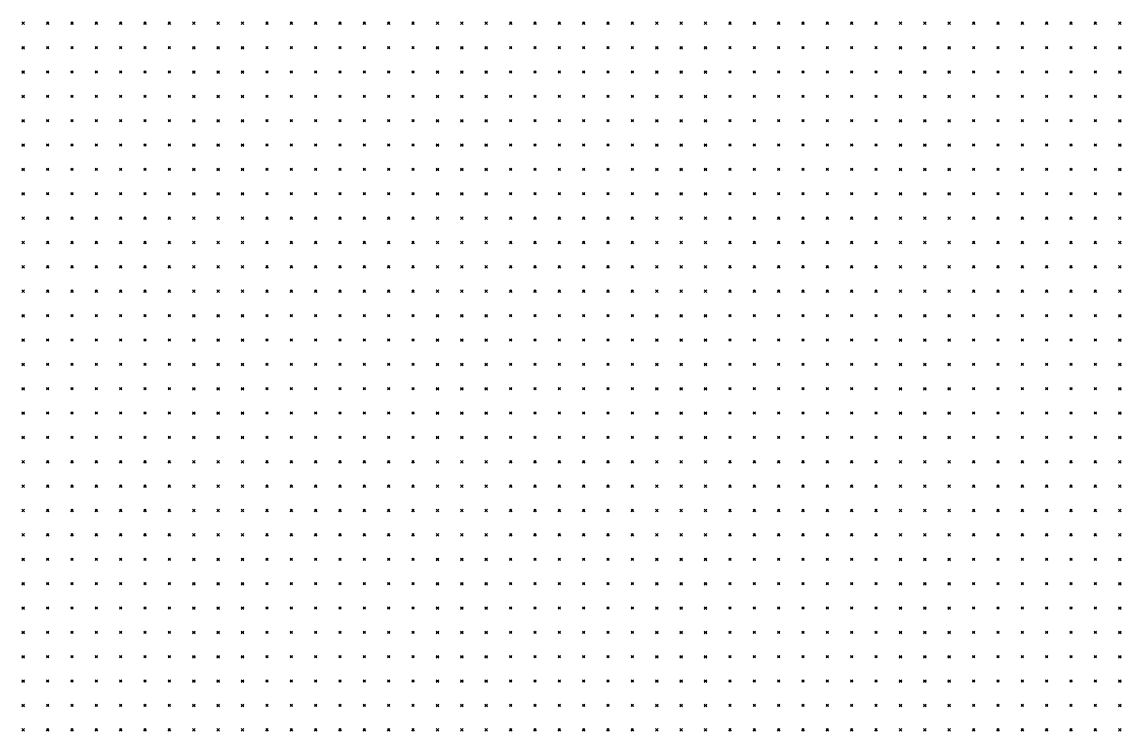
# Model space of a CAD drawing. Header units: metres. Extents: x 441556 to 446409, y 432338 to 461058.
# Drawn here: x 443682.1 to 443817.4, y 446471 to 446558.3 of the extents above; entities that cross this region are included whole.
import ezdxf

# ---------------------------------------------------------------- set-up
doc = ezdxf.new("R2010")
doc.units = ezdxf.units.M
doc.header["$MEASUREMENT"] = 0
doc.header["$PDMODE"] = 35
doc.header["$PDSIZE"] = 0.15
doc.layers.add('DTM-NOK-RevN_POINTS', color=91, linetype='Continuous')

msp = doc.modelspace()

# ---------------------------------------------------------------- linework, layer by layer
at = {"layer": 'DTM-NOK-RevN_POINTS'}
for p in [(443682.247, 446558.111, 366.718), (443685.247, 446558.111, 366.562), (443688.246, 446558.111, 366.379), (443691.245, 446558.111, 365.871), (443694.245, 446558.111, 365.8), (443697.244, 446558.111, 365.891), (443700.244, 446558.111, 365.892), (443703.243, 446558.111, 365.64), (443706.242, 446558.111, 365.308), (443709.242, 446558.111, 365.07), (443712.241, 446558.111, 364.8), (443715.24, 446558.111, 364.622), (443718.24, 446558.111, 364.408), (443721.239, 446558.111, 364.149), (443724.238, 446558.111, 363.893), (443727.238, 446558.111, 363.616), (443730.237, 446558.111, 363.471), (443733.237, 446558.111, 363.378), (443736.236, 446558.111, 363.234), (443739.235, 446558.111, 363.239), (443742.235, 446558.111, 363.671), (443745.234, 446558.111, 363.954), (443748.233, 446558.111, 364.086), (443751.233, 446558.111, 364.113), (443754.232, 446558.111, 364.175), (443757.231, 446558.111, 364.083), (443760.231, 446558.111, 363.983), (443763.23, 446558.111, 363.928), (443766.229, 446558.111, 363.752), (443769.229, 446558.111, 363.235), (443772.228, 446558.111, 362.76), (443775.228, 446558.111, 361.969), (443778.227, 446558.111, 361.585), (443781.226, 446558.111, 361.109), (443784.226, 446558.111, 360.797), (443787.225, 446558.111, 360.596), (443790.224, 446558.111, 360.657), (443793.224, 446558.111, 360.907), (443796.223, 446558.111, 361.027), (443799.222, 446558.111, 361.054), (443802.222, 446558.111, 361.147), (443805.221, 446558.111, 361.52), (443808.221, 446558.111, 362.698), (443811.22, 446558.111, 363.477), (443814.219, 446558.111, 363.898), (443817.219, 446558.111, 364.68), (443682.247, 446555.112, 366.813), (443685.247, 446555.112, 366.768), (443688.246, 446555.112, 366.764), (443691.245, 446555.112, 366.634), (443694.245, 446555.112, 366.144), (443697.244, 446555.112, 365.836), (443700.244, 446555.112, 365.733), (443703.243, 446555.112, 365.808), (443706.242, 446555.112, 365.688), (443709.242, 446555.112, 365.339), (443712.241, 446555.112, 365.014), (443715.24, 446555.112, 364.769), (443718.24, 446555.112, 364.555), (443721.239, 446555.112, 364.237), (443724.238, 446555.112, 363.955), (443727.238, 446555.112, 363.744), (443730.237, 446555.112, 363.667), (443733.237, 446555.112, 363.554), (443736.236, 446555.112, 363.463), (443739.235, 446555.112, 363.549), (443742.235, 446555.112, 363.695), (443745.234, 446555.112, 363.915), (443748.233, 446555.112, 364.042), (443751.233, 446555.112, 364.037), (443754.232, 446555.112, 364.128), (443757.231, 446555.112, 364.169), (443760.231, 446555.112, 364.146), (443763.23, 446555.112, 364.041), (443766.229, 446555.112, 363.842), (443769.229, 446555.112, 363.685), (443772.228, 446555.112, 363.531), (443775.228, 446555.112, 363.049), (443778.227, 446555.112, 362.481), (443781.226, 446555.112, 362.171), (443784.226, 446555.112, 361.984), (443787.225, 446555.112, 360.941), (443790.224, 446555.112, 361.083), (443793.224, 446555.112, 361.598), (443796.223, 446555.112, 361.455), (443799.222, 446555.112, 361.358), (443802.222, 446555.112, 361.535), (443805.221, 446555.112, 361.931), (443808.221, 446555.112, 362.988), (443811.22, 446555.112, 363.637), (443814.219, 446555.112, 363.99), (443817.219, 446555.112, 365.161), (443682.247, 446552.112, 366.826), (443685.247, 446552.112, 366.829), (443688.246, 446552.112, 366.827), (443691.245, 446552.112, 366.836), (443694.245, 446552.112, 366.841), (443697.244, 446552.112, 366.449), (443700.244, 446552.112, 365.973), (443703.243, 446552.112, 365.815), (443706.242, 446552.112, 365.673), (443709.242, 446552.112, 365.761), (443712.241, 446552.112, 365.321), (443715.24, 446552.112, 364.982), (443718.24, 446552.112, 364.754), (443721.239, 446552.112, 364.444), (443724.238, 446552.112, 364.095), (443727.238, 446552.112, 364.033), (443730.237, 446552.112, 363.917), (443733.237, 446552.112, 363.718), (443736.236, 446552.112, 363.601), (443739.235, 446552.112, 363.822), (443742.235, 446552.112, 364.02), (443745.234, 446552.112, 363.954), (443748.233, 446552.112, 363.921), (443751.233, 446552.112, 363.935), (443754.232, 446552.112, 364.092), (443757.231, 446552.112, 364.127), (443760.231, 446552.112, 364.173), (443763.23, 446552.112, 364.122), (443766.229, 446552.112, 364.014), (443769.229, 446552.112, 363.968), (443772.228, 446552.112, 363.952), (443775.228, 446552.112, 363.821), (443778.227, 446552.112, 363.633), (443781.226, 446552.112, 363.22), (443784.226, 446552.112, 362.684), (443787.225, 446552.112, 362.53), (443790.224, 446552.112, 362.25), (443793.224, 446552.112, 362.096), (443796.223, 446552.112, 361.8), (443799.222, 446552.112, 361.778), (443802.222, 446552.112, 362.076), (443805.221, 446552.112, 362.816), (443808.221, 446552.112, 363.534), (443811.22, 446552.112, 363.631), (443814.219, 446552.112, 364.651), (443817.219, 446552.112, 365.77), (443682.247, 446549.113, 366.662), (443685.247, 446549.113, 366.826), (443688.246, 446549.113, 366.851), (443691.245, 446549.113, 366.837), (443694.245, 446549.113, 366.85), (443697.244, 446549.113, 366.853), (443700.244, 446549.113, 366.655), (443703.243, 446549.113, 366.323), (443706.242, 446549.113, 365.917), (443709.242, 446549.113, 365.818), (443712.241, 446549.113, 365.606), (443715.24, 446549.113, 365.273), (443718.24, 446549.113, 364.863), (443721.239, 446549.113, 364.585), (443724.238, 446549.113, 364.397), (443727.238, 446549.113, 364.243), (443730.237, 446549.113, 364.208), (443733.237, 446549.113, 364.533), (443736.236, 446549.113, 364.557), (443739.235, 446549.113, 364.636), (443742.235, 446549.113, 364.581), (443745.234, 446549.113, 364.031), (443748.233, 446549.113, 363.892), (443751.233, 446549.113, 363.858), (443754.232, 446549.113, 363.943), (443757.231, 446549.113, 364.034), (443760.231, 446549.113, 364.093), (443763.23, 446549.113, 364.122), (443766.229, 446549.113, 364.116), (443769.229, 446549.113, 364.09), (443772.228, 446549.113, 363.984), (443775.228, 446549.113, 363.938), (443778.227, 446549.113, 363.818), (443781.226, 446549.113, 363.807), (443784.226, 446549.113, 363.54), (443787.225, 446549.113, 363.225), (443790.224, 446549.113, 362.82), (443793.224, 446549.113, 362.348), (443796.223, 446549.113, 362.141), (443799.222, 446549.113, 362.296), (443802.222, 446549.113, 362.974), (443805.221, 446549.113, 363.887), (443808.221, 446549.113, 364.69), (443811.22, 446549.113, 365.253), (443814.219, 446549.113, 365.624), (443817.219, 446549.113, 365.959), (443682.247, 446546.113, 366.527), (443685.247, 446546.113, 366.587), (443688.246, 446546.113, 366.807), (443691.245, 446546.113, 366.831), (443694.245, 446546.113, 366.875), (443697.244, 446546.113, 366.883), (443700.244, 446546.113, 366.926), (443703.243, 446546.113, 366.868), (443706.242, 446546.113, 366.328), (443709.242, 446546.113, 365.905), (443712.241, 446546.113, 365.736), (443715.24, 446546.113, 365.306), (443718.24, 446546.113, 364.991), (443721.239, 446546.113, 364.708), (443724.238, 446546.113, 364.583), (443727.238, 446546.113, 364.446), (443730.237, 446546.113, 364.814), (443733.237, 446546.113, 365.39), (443736.236, 446546.113, 365.452), (443739.235, 446546.113, 365.399), (443742.235, 446546.113, 365.319), (443745.234, 446546.113, 364.713), (443748.233, 446546.113, 364.069), (443751.233, 446546.113, 363.973), (443754.232, 446546.113, 363.931), (443757.231, 446546.113, 363.966), (443760.231, 446546.113, 364.002), (443763.23, 446546.113, 364.092), (443766.229, 446546.113, 364.218), (443769.229, 446546.113, 364.156), (443772.228, 446546.113, 364.156), (443775.228, 446546.113, 363.986), (443778.227, 446546.113, 363.946), (443781.226, 446546.113, 363.895), (443784.226, 446546.113, 363.895), (443787.225, 446546.113, 363.629), (443790.224, 446546.113, 363.128), (443793.224, 446546.113, 362.771), (443796.223, 446546.113, 362.657), (443799.222, 446546.113, 362.432), (443802.222, 446546.113, 363.646), (443805.221, 446546.113, 365.05), (443808.221, 446546.113, 365.589), (443811.22, 446546.113, 365.909), (443814.219, 446546.113, 366.139), (443817.219, 446546.113, 366.878), (443682.247, 446543.114, 366.739), (443685.247, 446543.114, 366.556), (443688.246, 446543.114, 366.518), (443691.245, 446543.114, 366.685), (443694.245, 446543.114, 366.93), (443697.244, 446543.114, 366.904), (443700.244, 446543.114, 366.817), (443703.243, 446543.114, 366.876), (443706.242, 446543.114, 366.828), (443709.242, 446543.114, 366.595), (443712.241, 446543.114, 365.95), (443715.24, 446543.114, 365.469), (443718.24, 446543.114, 365.163), (443721.239, 446543.114, 364.833), (443724.238, 446543.114, 364.777), (443727.238, 446543.114, 364.744), (443730.237, 446543.114, 365.39), (443733.237, 446543.114, 365.586), (443736.236, 446543.114, 365.548), (443739.235, 446543.114, 365.508), (443742.235, 446543.114, 365.471), (443745.234, 446543.114, 365.239), (443748.233, 446543.114, 364.881), (443751.233, 446543.114, 364.348), (443754.232, 446543.114, 363.951), (443757.231, 446543.114, 363.913), (443760.231, 446543.114, 363.972), (443763.23, 446543.114, 363.98), (443766.229, 446543.114, 364.032), (443769.229, 446543.114, 364.121), (443772.228, 446543.114, 364.101), (443775.228, 446543.114, 364.171), (443778.227, 446543.114, 364.081), (443781.226, 446543.114, 364.104), (443784.226, 446543.114, 364.067), (443787.225, 446543.114, 363.763), (443790.224, 446543.114, 363.461), (443793.224, 446543.114, 363.293), (443796.223, 446543.114, 363.092), (443799.222, 446543.114, 363.121), (443802.222, 446543.114, 364.647), (443805.221, 446543.114, 365.643), (443808.221, 446543.114, 365.889), (443811.22, 446543.114, 366.545), (443814.219, 446543.114, 367.903), (443817.219, 446543.114, 369.636), (443682.247, 446540.115, 367.001), (443685.247, 446540.115, 366.778), (443688.246, 446540.115, 366.57), (443691.245, 446540.115, 366.614), (443694.245, 446540.115, 366.767), (443697.244, 446540.115, 366.888), (443700.244, 446540.115, 366.919), (443703.243, 446540.115, 366.891), (443706.242, 446540.115, 366.898), (443709.242, 446540.115, 366.906), (443712.241, 446540.115, 366.32), (443715.24, 446540.115, 365.59), (443718.24, 446540.115, 365.325), (443721.239, 446540.115, 365.071), (443724.238, 446540.115, 365.07), (443727.238, 446540.115, 365.158), (443730.237, 446540.115, 365.403), (443733.237, 446540.115, 365.595), (443736.236, 446540.115, 365.53), (443739.235, 446540.115, 365.569), (443742.235, 446540.115, 365.558), (443745.234, 446540.115, 365.415), (443748.233, 446540.115, 365.231), (443751.233, 446540.115, 364.989), (443754.232, 446540.115, 364.584), (443757.231, 446540.115, 364.113), (443760.231, 446540.115, 363.916), (443763.23, 446540.115, 363.891), (443766.229, 446540.115, 363.978), (443769.229, 446540.115, 363.946), (443772.228, 446540.115, 364.108), (443775.228, 446540.115, 364.082), (443778.227, 446540.115, 364.089), (443781.226, 446540.115, 364.173), (443784.226, 446540.115, 364.139), (443787.225, 446540.115, 364.011), (443790.224, 446540.115, 364.041), (443793.224, 446540.115, 364.316), (443796.223, 446540.115, 364.564), (443799.222, 446540.115, 365.249), (443802.222, 446540.115, 365.6), (443805.221, 446540.115, 365.947), (443808.221, 446540.115, 367.08), (443811.22, 446540.115, 369.105), (443814.219, 446540.115, 370.671), (443817.219, 446540.115, 372.261), (443682.247, 446537.115, 368.386), (443685.247, 446537.115, 367.769), (443688.246, 446537.115, 367.278), (443691.245, 446537.115, 366.854), (443694.245, 446537.115, 366.679), (443697.244, 446537.115, 366.75), (443700.244, 446537.115, 366.851), (443703.243, 446537.115, 366.955), (443706.242, 446537.115, 366.934), (443709.242, 446537.115, 366.891), (443712.241, 446537.115, 366.285), (443715.24, 446537.115, 365.737), (443718.24, 446537.115, 365.457), (443721.239, 446537.115, 365.41), (443724.238, 446537.115, 365.685), (443727.238, 446537.115, 365.452), (443730.237, 446537.115, 365.406), (443733.237, 446537.115, 365.42), (443736.236, 446537.115, 365.496), (443739.235, 446537.115, 365.475), (443742.235, 446537.115, 365.47), (443745.234, 446537.115, 365.493), (443748.233, 446537.115, 365.409), (443751.233, 446537.115, 365.317), (443754.232, 446537.115, 365.246), (443757.231, 446537.115, 364.996), (443760.231, 446537.115, 364.538), (443763.23, 446537.115, 364.028), (443766.229, 446537.115, 363.831), (443769.229, 446537.115, 363.912), (443772.228, 446537.115, 364.026), (443775.228, 446537.115, 364.055), (443778.227, 446537.115, 364.155), (443781.226, 446537.115, 364.205), (443784.226, 446537.115, 364.352), (443787.225, 446537.115, 364.271), (443790.224, 446537.115, 364.451), (443793.224, 446537.115, 365.138), (443796.223, 446537.115, 365.371), (443799.222, 446537.115, 365.523), (443802.222, 446537.115, 366.561), (443805.221, 446537.115, 368.282), (443808.221, 446537.115, 369.454), (443811.22, 446537.115, 370.935), (443814.219, 446537.115, 373.026), (443817.219, 446537.115, 375.063), (443682.247, 446534.116, 368.829), (443685.247, 446534.116, 368.686), (443688.246, 446534.116, 368.468), (443691.245, 446534.116, 367.831), (443694.245, 446534.116, 367.27), (443697.244, 446534.116, 366.842), (443700.244, 446534.116, 366.756), (443703.243, 446534.116, 366.896), (443706.242, 446534.116, 366.984), (443709.242, 446534.116, 366.815), (443712.241, 446534.116, 366.202), (443715.24, 446534.116, 365.852), (443718.24, 446534.116, 365.706), (443721.239, 446534.116, 366.007), (443724.238, 446534.116, 366.975), (443727.238, 446534.116, 366.581), (443730.237, 446534.116, 365.727), (443733.237, 446534.116, 365.434), (443736.236, 446534.116, 365.474), (443739.235, 446534.116, 365.464), (443742.235, 446534.116, 365.435), (443745.234, 446534.116, 365.516), (443748.233, 446534.116, 365.55), (443751.233, 446534.116, 365.503), (443754.232, 446534.116, 365.467), (443757.231, 446534.116, 365.354), (443760.231, 446534.116, 365.319), (443763.23, 446534.116, 364.914), (443766.229, 446534.116, 364.439), (443769.229, 446534.116, 363.987), (443772.228, 446534.116, 364.03), (443775.228, 446534.116, 364.234), (443778.227, 446534.116, 364.362), (443781.226, 446534.116, 364.404), (443784.226, 446534.116, 364.468), (443787.225, 446534.116, 364.52), (443790.224, 446534.116, 364.707), (443793.224, 446534.116, 365.108), (443796.223, 446534.116, 365.491), (443799.222, 446534.116, 366.627), (443802.222, 446534.116, 368.733), (443805.221, 446534.116, 370.746), (443808.221, 446534.116, 371.383), (443811.22, 446534.116, 372.616), (443814.219, 446534.116, 374.533), (443817.219, 446534.116, 376.815), (443682.247, 446531.117, 369.023), (443685.247, 446531.117, 368.947), (443688.246, 446531.117, 368.939), (443691.245, 446531.117, 368.813), (443694.245, 446531.117, 368.538), (443697.244, 446531.117, 368.12), (443700.244, 446531.117, 367.002), (443703.243, 446531.117, 366.743), (443706.242, 446531.117, 366.745), (443709.242, 446531.117, 366.547), (443712.241, 446531.117, 366.245), (443715.24, 446531.117, 366.117), (443718.24, 446531.117, 366.195), (443721.239, 446531.117, 367.23), (443724.238, 446531.117, 367.438), (443727.238, 446531.117, 367.335), (443730.237, 446531.117, 366.947), (443733.237, 446531.117, 366.165), (443736.236, 446531.117, 365.708), (443739.235, 446531.117, 365.503), (443742.235, 446531.117, 365.471), (443745.234, 446531.117, 365.42), (443748.233, 446531.117, 365.457), (443751.233, 446531.117, 365.489), (443754.232, 446531.117, 365.437), (443757.231, 446531.117, 365.374), (443760.231, 446531.117, 365.375), (443763.23, 446531.117, 365.411), (443766.229, 446531.117, 365.183), (443769.229, 446531.117, 364.8), (443772.228, 446531.117, 364.656), (443775.228, 446531.117, 364.543), (443778.227, 446531.117, 364.618), (443781.226, 446531.117, 364.678), (443784.226, 446531.117, 364.809), (443787.225, 446531.117, 364.939), (443790.224, 446531.117, 365.234), (443793.224, 446531.117, 365.931), (443796.223, 446531.117, 367.796), (443799.222, 446531.117, 370.024), (443802.222, 446531.117, 371.543), (443805.221, 446531.117, 373.165), (443808.221, 446531.117, 374.25), (443811.22, 446531.117, 375.212), (443814.219, 446531.117, 376.723), (443817.219, 446531.117, 378.812), (443682.247, 446528.117, 369.21), (443685.247, 446528.117, 369.252), (443688.246, 446528.117, 369.137), (443691.245, 446528.117, 369.171), (443694.245, 446528.117, 369.129), (443697.244, 446528.117, 368.468), (443700.244, 446528.117, 367.013), (443703.243, 446528.117, 366.751), (443706.242, 446528.117, 366.825), (443709.242, 446528.117, 366.676), (443712.241, 446528.117, 366.462), (443715.24, 446528.117, 366.464), (443718.24, 446528.117, 367.04), (443721.239, 446528.117, 367.616), (443724.238, 446528.117, 367.624), (443727.238, 446528.117, 367.564), (443730.237, 446528.117, 367.51), (443733.237, 446528.117, 367.206), (443736.236, 446528.117, 366.586), (443739.235, 446528.117, 365.87), (443742.235, 446528.117, 365.514), (443745.234, 446528.117, 365.416), (443748.233, 446528.117, 365.378), (443751.233, 446528.117, 365.42), (443754.232, 446528.117, 365.418), (443757.231, 446528.117, 365.336), (443760.231, 446528.117, 365.348), (443763.23, 446528.117, 365.425), (443766.229, 446528.117, 365.432), (443769.229, 446528.117, 365.302), (443772.228, 446528.117, 365.221), (443775.228, 446528.117, 365.094), (443778.227, 446528.117, 364.987), (443781.226, 446528.117, 364.969), (443784.226, 446528.117, 365.03), (443787.225, 446528.117, 365.624), (443790.224, 446528.117, 366.761), (443793.224, 446528.117, 369.13), (443796.223, 446528.117, 370.803), (443799.222, 446528.117, 372.343), (443802.222, 446528.117, 373.746), (443805.221, 446528.117, 375.349), (443808.221, 446528.117, 376.986), (443811.22, 446528.117, 378.214), (443814.219, 446528.117, 379.44), (443817.219, 446528.117, 380.827), (443682.247, 446525.118, 369.235), (443685.247, 446525.118, 369.244), (443688.246, 446525.118, 369.243), (443691.245, 446525.118, 369.276), (443694.245, 446525.118, 369.331), (443697.244, 446525.118, 368.837), (443700.244, 446525.118, 367.166), (443703.243, 446525.118, 366.774), (443706.242, 446525.118, 367.003), (443709.242, 446525.118, 366.823), (443712.241, 446525.118, 366.706), (443715.24, 446525.118, 366.929), (443718.24, 446525.118, 367.564), (443721.239, 446525.118, 367.702), (443724.238, 446525.118, 367.654), (443727.238, 446525.118, 367.627), (443730.237, 446525.118, 367.567), (443733.237, 446525.118, 367.484), (443736.236, 446525.118, 367.295), (443739.235, 446525.118, 366.854), (443742.235, 446525.118, 366.124), (443745.234, 446525.118, 365.525), (443748.233, 446525.118, 365.402), (443751.233, 446525.118, 365.44), (443754.232, 446525.118, 365.59), (443757.231, 446525.118, 365.552), (443760.231, 446525.118, 365.47), (443763.23, 446525.118, 365.41), (443766.229, 446525.118, 365.454), (443769.229, 446525.118, 365.484), (443772.228, 446525.118, 365.439), (443775.228, 446525.118, 365.261), (443778.227, 446525.118, 365.178), (443781.226, 446525.118, 365.162), (443784.226, 446525.118, 365.745), (443787.225, 446525.118, 367.447), (443790.224, 446525.118, 369.485), (443793.224, 446525.118, 371.299), (443796.223, 446525.118, 372.857), (443799.222, 446525.118, 374.641), (443802.222, 446525.118, 375.991), (443805.221, 446525.118, 377.687), (443808.221, 446525.118, 379.305), (443811.22, 446525.118, 380.747), (443814.219, 446525.118, 381.775), (443817.219, 446525.118, 382.38), (443682.247, 446522.119, 369.214), (443685.247, 446522.119, 369.259), (443688.246, 446522.119, 369.233), (443691.245, 446522.119, 369.242), (443694.245, 446522.119, 369.248), (443697.244, 446522.119, 369.182), (443700.244, 446522.119, 368.308), (443703.243, 446522.119, 367.366), (443706.242, 446522.119, 367.249), (443709.242, 446522.119, 367.018), (443712.241, 446522.119, 366.942), (443715.24, 446522.119, 367.296), (443718.24, 446522.119, 367.62), (443721.239, 446522.119, 367.677), (443724.238, 446522.119, 367.681), (443727.238, 446522.119, 367.624), (443730.237, 446522.119, 367.591), (443733.237, 446522.119, 367.585), (443736.236, 446522.119, 367.556), (443739.235, 446522.119, 367.435), (443742.235, 446522.119, 367.125), (443745.234, 446522.119, 366.524), (443748.233, 446522.119, 365.842), (443751.233, 446522.119, 365.468), (443754.232, 446522.119, 365.563), (443757.231, 446522.119, 365.557), (443760.231, 446522.119, 365.491), (443763.23, 446522.119, 365.434), (443766.229, 446522.119, 365.553), (443769.229, 446522.119, 365.596), (443772.228, 446522.119, 365.53), (443775.228, 446522.119, 365.372), (443778.227, 446522.119, 365.48), (443781.226, 446522.119, 365.653), (443784.226, 446522.119, 367.038), (443787.225, 446522.119, 368.926), (443790.224, 446522.119, 371.135), (443793.224, 446522.119, 373.028), (443796.223, 446522.119, 374.791), (443799.222, 446522.119, 376.611), (443802.222, 446522.119, 377.965), (443805.221, 446522.119, 379.62), (443808.221, 446522.119, 380.848), (443811.22, 446522.119, 382.052), (443814.219, 446522.119, 382.749), (443817.219, 446522.119, 382.676), (443682.247, 446519.119, 368.93), (443685.247, 446519.119, 368.984), (443688.246, 446519.119, 369.106), (443691.245, 446519.119, 369.216), (443694.245, 446519.119, 369.229), (443697.244, 446519.119, 369.143), (443700.244, 446519.119, 368.521), (443703.243, 446519.119, 367.619), (443706.242, 446519.119, 367.332), (443709.242, 446519.119, 367.213), (443712.241, 446519.119, 367.384), (443715.24, 446519.119, 367.582), (443718.24, 446519.119, 367.648), (443721.239, 446519.119, 367.734), (443724.238, 446519.119, 367.765), (443727.238, 446519.119, 367.712), (443730.237, 446519.119, 367.647), (443733.237, 446519.119, 367.599), (443736.236, 446519.119, 367.572), (443739.235, 446519.119, 367.589), (443742.235, 446519.119, 367.479), (443745.234, 446519.119, 367.38), (443748.233, 446519.119, 366.725), (443751.233, 446519.119, 366.064), (443754.232, 446519.119, 365.676), (443757.231, 446519.119, 365.543), (443760.231, 446519.119, 365.521), (443763.23, 446519.119, 365.609), (443766.229, 446519.119, 365.646), (443769.229, 446519.119, 365.746), (443772.228, 446519.119, 365.759), (443775.228, 446519.119, 365.834), (443778.227, 446519.119, 365.673), (443781.226, 446519.119, 365.992), (443784.226, 446519.119, 368.228), (443787.225, 446519.119, 370.327), (443790.224, 446519.119, 372.57), (443793.224, 446519.119, 374.642), (443796.223, 446519.119, 376.434), (443799.222, 446519.119, 378.042), (443802.222, 446519.119, 379.508), (443805.221, 446519.119, 380.816), (443808.221, 446519.119, 382.033), (443811.22, 446519.119, 382.897), (443814.219, 446519.119, 383.109), (443817.219, 446519.119, 383.396), (443682.247, 446516.12, 369.204), (443685.247, 446516.12, 369.089), (443688.246, 446516.12, 368.864), (443691.245, 446516.12, 368.889), (443694.245, 446516.12, 368.893), (443697.244, 446516.12, 368.901), (443700.244, 446516.12, 368.111), (443703.243, 446516.12, 367.718), (443706.242, 446516.12, 367.53), (443709.242, 446516.12, 367.591), (443712.241, 446516.12, 367.787), (443715.24, 446516.12, 367.777), (443718.24, 446516.12, 367.72), (443721.239, 446516.12, 367.729), (443724.238, 446516.12, 367.734), (443727.238, 446516.12, 367.676), (443730.237, 446516.12, 367.671), (443733.237, 446516.12, 367.675), (443736.236, 446516.12, 367.638), (443739.235, 446516.12, 367.587), (443742.235, 446516.12, 367.54), (443745.234, 446516.12, 367.472), (443748.233, 446516.12, 367.377), (443751.233, 446516.12, 367.2), (443754.232, 446516.12, 366.81), (443757.231, 446516.12, 365.993), (443760.231, 446516.12, 365.797), (443763.23, 446516.12, 365.858), (443766.229, 446516.12, 365.902), (443769.229, 446516.12, 366.072), (443772.228, 446516.12, 366.215), (443775.228, 446516.12, 366.226), (443778.227, 446516.12, 366.02), (443781.226, 446516.12, 366.84), (443784.226, 446516.12, 368.883), (443787.225, 446516.12, 371.487), (443790.224, 446516.12, 373.784), (443793.224, 446516.12, 375.776), (443796.223, 446516.12, 377.364), (443799.222, 446516.12, 379.048), (443802.222, 446516.12, 380.559), (443805.221, 446516.12, 381.875), (443808.221, 446516.12, 382.855), (443811.22, 446516.12, 383.269), (443814.219, 446516.12, 383.433), (443817.219, 446516.12, 384.064), (443682.247, 446513.12, 369.229), (443685.247, 446513.12, 369.162), (443688.246, 446513.12, 369.048), (443691.245, 446513.12, 368.973), (443694.245, 446513.12, 368.946), (443697.244, 446513.12, 368.67), (443700.244, 446513.12, 368.039), (443703.243, 446513.12, 367.862), (443706.242, 446513.12, 367.969), (443709.242, 446513.12, 368.796), (443712.241, 446513.12, 369.289), (443715.24, 446513.12, 368.789), (443718.24, 446513.12, 368.154), (443721.239, 446513.12, 367.8), (443724.238, 446513.12, 367.761), (443727.238, 446513.12, 367.747), (443730.237, 446513.12, 367.671), (443733.237, 446513.12, 367.596), (443736.236, 446513.12, 367.57), (443739.235, 446513.12, 367.551), (443742.235, 446513.12, 367.529), (443745.234, 446513.12, 367.55), (443748.233, 446513.12, 367.544), (443751.233, 446513.12, 367.436), (443754.232, 446513.12, 367.397), (443757.231, 446513.12, 367.146), (443760.231, 446513.12, 366.818), (443763.23, 446513.12, 366.395), (443766.229, 446513.12, 366.532), (443769.229, 446513.12, 366.475), (443772.228, 446513.12, 366.415), (443775.228, 446513.12, 366.393), (443778.227, 446513.12, 366.351), (443781.226, 446513.12, 367.89), (443784.226, 446513.12, 370.477), (443787.225, 446513.12, 372.634), (443790.224, 446513.12, 374.575), (443793.224, 446513.12, 376.444), (443796.223, 446513.12, 378.157), (443799.222, 446513.12, 379.92), (443802.222, 446513.12, 381.859), (443805.221, 446513.12, 383.123), (443808.221, 446513.12, 383.426), (443811.22, 446513.12, 383.347), (443814.219, 446513.12, 383.882), (443817.219, 446513.12, 384.316), (443682.247, 446510.121, 369.32), (443685.247, 446510.121, 369.227), (443688.246, 446510.121, 369.168), (443691.245, 446510.121, 369.09), (443694.245, 446510.121, 368.936), (443697.244, 446510.121, 368.612), (443700.244, 446510.121, 368.237), (443703.243, 446510.121, 368.201), (443706.242, 446510.121, 368.935), (443709.242, 446510.121, 369.974), (443712.241, 446510.121, 370.153), (443715.24, 446510.121, 370.023), (443718.24, 446510.121, 369.487), (443721.239, 446510.121, 368.396), (443724.238, 446510.121, 367.996), (443727.238, 446510.121, 367.737), (443730.237, 446510.121, 367.674), (443733.237, 446510.121, 367.595), (443736.236, 446510.121, 367.634), (443739.235, 446510.121, 367.587), (443742.235, 446510.121, 367.591), (443745.234, 446510.121, 367.6), (443748.233, 446510.121, 367.629), (443751.233, 446510.121, 367.564), (443754.232, 446510.121, 367.489), (443757.231, 446510.121, 367.415), (443760.231, 446510.121, 367.413), (443763.23, 446510.121, 367.294), (443766.229, 446510.121, 366.979), (443769.229, 446510.121, 366.775), (443772.228, 446510.121, 366.845), (443775.228, 446510.121, 366.962), (443778.227, 446510.121, 367.361), (443781.226, 446510.121, 369.121), (443784.226, 446510.121, 371.53), (443787.225, 446510.121, 373.559), (443790.224, 446510.121, 375.104), (443793.224, 446510.121, 376.962), (443796.223, 446510.121, 378.917), (443799.222, 446510.121, 380.975), (443802.222, 446510.121, 382.805), (443805.221, 446510.121, 383.601), (443808.221, 446510.121, 383.828), (443811.22, 446510.121, 384.456), (443814.219, 446510.121, 384.503), (443817.219, 446510.121, 384.474), (443682.247, 446507.122, 369.387), (443685.247, 446507.122, 369.298), (443688.246, 446507.122, 369.221), (443691.245, 446507.122, 369.133), (443694.245, 446507.122, 368.953), (443697.244, 446507.122, 368.637), (443700.244, 446507.122, 368.422), (443703.243, 446507.122, 368.836), (443706.242, 446507.122, 369.906), (443709.242, 446507.122, 370.243), (443712.241, 446507.122, 370.276), (443715.24, 446507.122, 370.24), (443718.24, 446507.122, 370.231), (443721.239, 446507.122, 369.947), (443724.238, 446507.122, 369.084), (443727.238, 446507.122, 368.067), (443730.237, 446507.122, 367.777), (443733.237, 446507.122, 367.728), (443736.236, 446507.122, 367.69), (443739.235, 446507.122, 367.644), (443742.235, 446507.122, 367.644), (443745.234, 446507.122, 367.617), (443748.233, 446507.122, 367.646), (443751.233, 446507.122, 367.594), (443754.232, 446507.122, 367.565), (443757.231, 446507.122, 367.476), (443760.231, 446507.122, 367.475), (443763.23, 446507.122, 367.645), (443766.229, 446507.122, 367.594), (443769.229, 446507.122, 367.441), (443772.228, 446507.122, 367.597), (443775.228, 446507.122, 368.465), (443778.227, 446507.122, 369.056), (443781.226, 446507.122, 370.632), (443784.226, 446507.122, 372.465), (443787.225, 446507.122, 374.194), (443790.224, 446507.122, 375.938), (443793.224, 446507.122, 377.608), (443796.223, 446507.122, 379.822), (443799.222, 446507.122, 382.037), (443802.222, 446507.122, 383.505), (443805.221, 446507.122, 383.736), (443808.221, 446507.122, 384.402), (443811.22, 446507.122, 384.836), (443814.219, 446507.122, 384.725), (443817.219, 446507.122, 384.764), (443682.247, 446504.122, 369.61), (443685.247, 446504.122, 369.445), (443688.246, 446504.122, 369.34), (443691.245, 446504.122, 369.27), (443694.245, 446504.122, 369.04), (443697.244, 446504.122, 368.82), (443700.244, 446504.122, 368.96), (443703.243, 446504.122, 369.762), (443706.242, 446504.122, 370.228), (443709.242, 446504.122, 370.284), (443712.241, 446504.122, 370.267), (443715.24, 446504.122, 370.292), (443718.24, 446504.122, 370.328), (443721.239, 446504.122, 370.325), (443724.238, 446504.122, 370.191), (443727.238, 446504.122, 369.471), (443730.237, 446504.122, 368.474), (443733.237, 446504.122, 367.896), (443736.236, 446504.122, 367.757), (443739.235, 446504.122, 367.691), (443742.235, 446504.122, 367.706), (443745.234, 446504.122, 367.721), (443748.233, 446504.122, 367.736), (443751.233, 446504.122, 367.675), (443754.232, 446504.122, 367.677), (443757.231, 446504.122, 367.575), (443760.231, 446504.122, 367.536), (443763.23, 446504.122, 367.59), (443766.229, 446504.122, 367.582), (443769.229, 446504.122, 367.779), (443772.228, 446504.122, 368.398), (443775.228, 446504.122, 369.336), (443778.227, 446504.122, 370.348), (443781.226, 446504.122, 371.527), (443784.226, 446504.122, 372.962), (443787.225, 446504.122, 374.763), (443790.224, 446504.122, 376.529), (443793.224, 446504.122, 378.653), (443796.223, 446504.122, 380.605), (443799.222, 446504.122, 382.627), (443802.222, 446504.122, 383.956), (443805.221, 446504.122, 384.053), (443808.221, 446504.122, 384.938), (443811.22, 446504.122, 385.15), (443814.219, 446504.122, 385.222), (443817.219, 446504.122, 385.288), (443682.247, 446501.123, 369.746), (443685.247, 446501.123, 369.606), (443688.246, 446501.123, 369.504), (443691.245, 446501.123, 369.38), (443694.245, 446501.123, 369.098), (443697.244, 446501.123, 369.1), (443700.244, 446501.123, 369.798), (443703.243, 446501.123, 370.286), (443706.242, 446501.123, 370.353), (443709.242, 446501.123, 370.352), (443712.241, 446501.123, 370.326), (443715.24, 446501.123, 370.353), (443718.24, 446501.123, 370.361), (443721.239, 446501.123, 370.354), (443724.238, 446501.123, 370.389), (443727.238, 446501.123, 370.375), (443730.237, 446501.123, 369.834), (443733.237, 446501.123, 369.094), (443736.236, 446501.123, 368.045), (443739.235, 446501.123, 367.806), (443742.235, 446501.123, 367.776), (443745.234, 446501.123, 367.76), (443748.233, 446501.123, 367.759), (443751.233, 446501.123, 367.719), (443754.232, 446501.123, 367.614), (443757.231, 446501.123, 367.597), (443760.231, 446501.123, 367.523), (443763.23, 446501.123, 367.604), (443766.229, 446501.123, 367.815), (443769.229, 446501.123, 368.358), (443772.228, 446501.123, 369.496), (443775.228, 446501.123, 370.412), (443778.227, 446501.123, 371.323), (443781.226, 446501.123, 372.341), (443784.226, 446501.123, 373.683), (443787.225, 446501.123, 375.359), (443790.224, 446501.123, 377.456), (443793.224, 446501.123, 379.393), (443796.223, 446501.123, 381.502), (443799.222, 446501.123, 383.376), (443802.222, 446501.123, 384.339), (443805.221, 446501.123, 384.645), (443808.221, 446501.123, 385.449), (443811.22, 446501.123, 385.56), (443814.219, 446501.123, 385.628), (443817.219, 446501.123, 385.629), (443682.247, 446498.124, 369.942), (443685.247, 446498.124, 369.837), (443688.246, 446498.124, 369.642), (443691.245, 446498.124, 369.472), (443694.245, 446498.124, 369.408), (443697.244, 446498.124, 369.651), (443700.244, 446498.124, 370.191), (443703.243, 446498.124, 370.371), (443706.242, 446498.124, 370.385), (443709.242, 446498.124, 370.385), (443712.241, 446498.124, 370.375), (443715.24, 446498.124, 370.369), (443718.24, 446498.124, 370.385), (443721.239, 446498.124, 370.38), (443724.238, 446498.124, 370.435), (443727.238, 446498.124, 370.45), (443730.237, 446498.124, 370.375), (443733.237, 446498.124, 370.109), (443736.236, 446498.124, 369.512), (443739.235, 446498.124, 368.672), (443742.235, 446498.124, 368.044), (443745.234, 446498.124, 367.762), (443748.233, 446498.124, 367.795), (443751.233, 446498.124, 367.725), (443754.232, 446498.124, 367.668), (443757.231, 446498.124, 367.645), (443760.231, 446498.124, 367.663), (443763.23, 446498.124, 367.902), (443766.229, 446498.124, 368.48), (443769.229, 446498.124, 369.633), (443772.228, 446498.124, 370.639), (443775.228, 446498.124, 371.535), (443778.227, 446498.124, 372.619), (443781.226, 446498.124, 373.648), (443784.226, 446498.124, 374.862), (443787.225, 446498.124, 376.307), (443790.224, 446498.124, 378.137), (443793.224, 446498.124, 380.152), (443796.223, 446498.124, 382.18), (443799.222, 446498.124, 383.961), (443802.222, 446498.124, 384.506), (443805.221, 446498.124, 384.946), (443808.221, 446498.124, 385.736), (443811.22, 446498.124, 385.913), (443814.219, 446498.124, 385.992), (443817.219, 446498.124, 386.061), (443682.247, 446495.124, 370.2), (443685.247, 446495.124, 370.052), (443688.246, 446495.124, 369.866), (443691.245, 446495.124, 369.705), (443694.245, 446495.124, 369.793), (443697.244, 446495.124, 370.301), (443700.244, 446495.124, 370.399), (443703.243, 446495.124, 370.402), (443706.242, 446495.124, 370.434), (443709.242, 446495.124, 370.457), (443712.241, 446495.124, 370.434), (443715.24, 446495.124, 370.432), (443718.24, 446495.124, 370.363), (443721.239, 446495.124, 370.361), (443724.238, 446495.124, 370.364), (443727.238, 446495.124, 370.402), (443730.237, 446495.124, 370.39), (443733.237, 446495.124, 370.381), (443736.236, 446495.124, 370.301), (443739.235, 446495.124, 369.989), (443742.235, 446495.124, 369.363), (443745.234, 446495.124, 368.365), (443748.233, 446495.124, 367.897), (443751.233, 446495.124, 367.737), (443754.232, 446495.124, 367.711), (443757.231, 446495.124, 367.66), (443760.231, 446495.124, 367.809), (443763.23, 446495.124, 368.288), (443766.229, 446495.124, 369.501), (443769.229, 446495.124, 370.78), (443772.228, 446495.124, 371.81), (443775.228, 446495.124, 372.671), (443778.227, 446495.124, 374.002), (443781.226, 446495.124, 375.27), (443784.226, 446495.124, 376.275), (443787.225, 446495.124, 377.561), (443790.224, 446495.124, 379.26), (443793.224, 446495.124, 380.986), (443796.223, 446495.124, 382.718), (443799.222, 446495.124, 384.297), (443802.222, 446495.124, 384.748), (443805.221, 446495.124, 385.601), (443808.221, 446495.124, 386.124), (443811.22, 446495.124, 386.241), (443814.219, 446495.124, 386.365), (443817.219, 446495.124, 386.409), (443682.247, 446492.125, 370.565), (443685.247, 446492.125, 370.286), (443688.246, 446492.125, 369.997), (443691.245, 446492.125, 370.037), (443694.245, 446492.125, 370.2), (443697.244, 446492.125, 370.526), (443700.244, 446492.125, 370.483), (443703.243, 446492.125, 370.45), (443706.242, 446492.125, 370.467), (443709.242, 446492.125, 370.488), (443712.241, 446492.125, 370.462), (443715.24, 446492.125, 370.4), (443718.24, 446492.125, 370.339), (443721.239, 446492.125, 370.366), (443724.238, 446492.125, 370.332), (443727.238, 446492.125, 370.317), (443730.237, 446492.125, 370.369), (443733.237, 446492.125, 370.415), (443736.236, 446492.125, 370.4), (443739.235, 446492.125, 370.333), (443742.235, 446492.125, 370.129), (443745.234, 446492.125, 369.68), (443748.233, 446492.125, 369.14), (443751.233, 446492.125, 368.565), (443754.232, 446492.125, 368.129), (443757.231, 446492.125, 368.019), (443760.231, 446492.125, 368.272), (443763.23, 446492.125, 369.15), (443766.229, 446492.125, 370.789), (443769.229, 446492.125, 371.943), (443772.228, 446492.125, 373.269), (443775.228, 446492.125, 374.575), (443778.227, 446492.125, 375.76), (443781.226, 446492.125, 376.879), (443784.226, 446492.125, 377.903), (443787.225, 446492.125, 379.044), (443790.224, 446492.125, 380.559), (443793.224, 446492.125, 382.037), (443796.223, 446492.125, 383.321), (443799.222, 446492.125, 384.598), (443802.222, 446492.125, 385.052), (443805.221, 446492.125, 385.967), (443808.221, 446492.125, 386.411), (443811.22, 446492.125, 386.608), (443814.219, 446492.125, 386.641), (443817.219, 446492.125, 386.747), (443682.247, 446489.126, 370.779), (443685.247, 446489.126, 370.412), (443688.246, 446489.126, 370.352), (443691.245, 446489.126, 370.289), (443694.245, 446489.126, 370.376), (443697.244, 446489.126, 370.514), (443700.244, 446489.126, 370.498), (443703.243, 446489.126, 370.487), (443706.242, 446489.126, 370.446), (443709.242, 446489.126, 370.483), (443712.241, 446489.126, 370.42), (443715.24, 446489.126, 370.322), (443718.24, 446489.126, 370.345), (443721.239, 446489.126, 370.336), (443724.238, 446489.126, 370.317), (443727.238, 446489.126, 370.316), (443730.237, 446489.126, 370.324), (443733.237, 446489.126, 370.336), (443736.236, 446489.126, 370.402), (443739.235, 446489.126, 370.388), (443742.235, 446489.126, 370.336), (443745.234, 446489.126, 370.24), (443748.233, 446489.126, 370.175), (443751.233, 446489.126, 369.945), (443754.232, 446489.126, 369.463), (443757.231, 446489.126, 369.034), (443760.231, 446489.126, 368.974), (443763.23, 446489.126, 370.066), (443766.229, 446489.126, 371.546), (443769.229, 446489.126, 372.991), (443772.228, 446489.126, 374.655), (443775.228, 446489.126, 376.12), (443778.227, 446489.126, 377.332), (443781.226, 446489.126, 378.79), (443784.226, 446489.126, 379.907), (443787.225, 446489.126, 380.931), (443790.224, 446489.126, 382.208), (443793.224, 446489.126, 383.611), (443796.223, 446489.126, 384.398), (443799.222, 446489.126, 384.686), (443802.222, 446489.126, 385.526), (443805.221, 446489.126, 386.273), (443808.221, 446489.126, 386.717), (443811.22, 446489.126, 386.927), (443814.219, 446489.126, 387.096), (443817.219, 446489.126, 387.224), (443682.247, 446486.126, 370.83), (443685.247, 446486.126, 370.621), (443688.246, 446486.126, 370.616), (443691.245, 446486.126, 370.479), (443694.245, 446486.126, 370.46), (443697.244, 446486.126, 370.514), (443700.244, 446486.126, 370.521), (443703.243, 446486.126, 370.513), (443706.242, 446486.126, 370.509), (443709.242, 446486.126, 370.479), (443712.241, 446486.126, 370.353), (443715.24, 446486.126, 370.321), (443718.24, 446486.126, 370.349), (443721.239, 446486.126, 370.359), (443724.238, 446486.126, 370.345), (443727.238, 446486.126, 370.335), (443730.237, 446486.126, 370.315), (443733.237, 446486.126, 370.328), (443736.236, 446486.126, 370.344), (443739.235, 446486.126, 370.368), (443742.235, 446486.126, 370.311), (443745.234, 446486.126, 370.323), (443748.233, 446486.126, 370.296), (443751.233, 446486.126, 370.259), (443754.232, 446486.126, 370.199), (443757.231, 446486.126, 369.973), (443760.231, 446486.126, 369.714), (443763.23, 446486.126, 370.839), (443766.229, 446486.126, 372.313), (443769.229, 446486.126, 374.094), (443772.228, 446486.126, 375.953), (443775.228, 446486.126, 377.628), (443778.227, 446486.126, 379.056), (443781.226, 446486.126, 380.428), (443784.226, 446486.126, 381.748), (443787.225, 446486.126, 382.943), (443790.224, 446486.126, 384.048), (443793.224, 446486.126, 384.692), (443796.223, 446486.126, 384.895), (443799.222, 446486.126, 385.524), (443802.222, 446486.126, 386.298), (443805.221, 446486.126, 386.809), (443808.221, 446486.126, 387.084), (443811.22, 446486.126, 387.306), (443814.219, 446486.126, 387.478), (443817.219, 446486.126, 387.634), (443682.247, 446483.127, 371.001), (443685.247, 446483.127, 370.943), (443688.246, 446483.127, 370.791), (443691.245, 446483.127, 370.666), (443694.245, 446483.127, 370.583), (443697.244, 446483.127, 370.538), (443700.244, 446483.127, 370.525), (443703.243, 446483.127, 370.494), (443706.242, 446483.127, 370.5), (443709.242, 446483.127, 370.406), (443712.241, 446483.127, 370.327), (443715.24, 446483.127, 370.343), (443718.24, 446483.127, 370.353), (443721.239, 446483.127, 370.346), (443724.238, 446483.127, 370.345), (443727.238, 446483.127, 370.341), (443730.237, 446483.127, 370.331), (443733.237, 446483.127, 370.316), (443736.236, 446483.127, 370.32), (443739.235, 446483.127, 370.301), (443742.235, 446483.127, 370.297), (443745.234, 446483.127, 370.35), (443748.233, 446483.127, 370.336), (443751.233, 446483.127, 370.325), (443754.232, 446483.127, 370.431), (443757.231, 446483.127, 370.556), (443760.231, 446483.127, 370.876), (443763.23, 446483.127, 371.918), (443766.229, 446483.127, 373.259), (443769.229, 446483.127, 374.987), (443772.228, 446483.127, 377.092), (443775.228, 446483.127, 379.002), (443778.227, 446483.127, 380.714), (443781.226, 446483.127, 382.011), (443784.226, 446483.127, 383.411), (443787.225, 446483.127, 384.385), (443790.224, 446483.127, 385.012), (443793.224, 446483.127, 385.228), (443796.223, 446483.127, 385.901), (443799.222, 446483.127, 386.674), (443802.222, 446483.127, 387.017), (443805.221, 446483.127, 387.27), (443808.221, 446483.127, 387.463), (443811.22, 446483.127, 387.758), (443814.219, 446483.127, 387.939), (443817.219, 446483.127, 388.024), (443682.247, 446480.128, 371.29), (443685.247, 446480.128, 371.14), (443688.246, 446480.128, 370.954), (443691.245, 446480.128, 370.789), (443694.245, 446480.128, 370.712), (443697.244, 446480.128, 370.617), (443700.244, 446480.128, 370.539), (443703.243, 446480.128, 370.502), (443706.242, 446480.128, 370.48), (443709.242, 446480.128, 370.381), (443712.241, 446480.128, 370.343), (443715.24, 446480.128, 370.356), (443718.24, 446480.128, 370.337), (443721.239, 446480.128, 370.354), (443724.238, 446480.128, 370.36), (443727.238, 446480.128, 370.331), (443730.237, 446480.128, 370.313), (443733.237, 446480.128, 370.301), (443736.236, 446480.128, 370.299), (443739.235, 446480.128, 370.29), (443742.235, 446480.128, 370.384), (443745.234, 446480.128, 370.418), (443748.233, 446480.128, 370.426), (443751.233, 446480.128, 370.399), (443754.232, 446480.128, 370.462), (443757.231, 446480.128, 370.873), (443760.231, 446480.128, 371.6), (443763.23, 446480.128, 373.088), (443766.229, 446480.128, 374.844), (443769.229, 446480.128, 376.323), (443772.228, 446480.128, 378.192), (443775.228, 446480.128, 380.601), (443778.227, 446480.128, 382.274), (443781.226, 446480.128, 383.592), (443784.226, 446480.128, 384.593), (443787.225, 446480.128, 385.252), (443790.224, 446480.128, 385.715), (443793.224, 446480.128, 386.762), (443796.223, 446480.128, 386.985), (443799.222, 446480.128, 387.337), (443802.222, 446480.128, 387.489), (443805.221, 446480.128, 387.777), (443808.221, 446480.128, 387.932), (443811.22, 446480.128, 388.234), (443814.219, 446480.128, 388.368), (443817.219, 446480.128, 388.508), (443682.247, 446477.128, 371.592), (443685.247, 446477.128, 371.36), (443688.246, 446477.128, 371.088), (443691.245, 446477.128, 370.882), (443694.245, 446477.128, 370.769), (443697.244, 446477.128, 370.708), (443700.244, 446477.128, 370.61), (443703.243, 446477.128, 370.528), (443706.242, 446477.128, 370.483), (443709.242, 446477.128, 370.368), (443712.241, 446477.128, 370.333), (443715.24, 446477.128, 370.335), (443718.24, 446477.128, 370.33), (443721.239, 446477.128, 370.368), (443724.238, 446477.128, 370.362), (443727.238, 446477.128, 370.33), (443730.237, 446477.128, 370.321), (443733.237, 446477.128, 370.313), (443736.236, 446477.128, 370.312), (443739.235, 446477.128, 370.307), (443742.235, 446477.128, 370.396), (443745.234, 446477.128, 370.387), (443748.233, 446477.128, 370.409), (443751.233, 446477.128, 370.449), (443754.232, 446477.128, 370.702), (443757.231, 446477.128, 371.849), (443760.231, 446477.128, 372.518), (443763.23, 446477.128, 374.321), (443766.229, 446477.128, 376.351), (443769.229, 446477.128, 378.028), (443772.228, 446477.128, 380.011), (443775.228, 446477.128, 382.02), (443778.227, 446477.128, 383.802), (443781.226, 446477.128, 385.094), (443784.226, 446477.128, 385.514), (443787.225, 446477.128, 385.736), (443790.224, 446477.128, 386.516), (443793.224, 446477.128, 387.423), (443796.223, 446477.128, 387.671), (443799.222, 446477.128, 387.818), (443802.222, 446477.128, 388.106), (443805.221, 446477.128, 388.313), (443808.221, 446477.128, 388.503), (443811.22, 446477.128, 388.719), (443814.219, 446477.128, 388.836), (443817.219, 446477.128, 388.988), (443682.247, 446474.129, 372.014), (443685.247, 446474.129, 372.029), (443688.246, 446474.129, 371.484), (443691.245, 446474.129, 371.06), (443694.245, 446474.129, 370.806), (443697.244, 446474.129, 370.756), (443700.244, 446474.129, 370.637), (443703.243, 446474.129, 370.572), (443706.242, 446474.129, 370.539), (443709.242, 446474.129, 370.515), (443712.241, 446474.129, 370.414), (443715.24, 446474.129, 370.338), (443718.24, 446474.129, 370.339), (443721.239, 446474.129, 370.356), (443724.238, 446474.129, 370.333), (443727.238, 446474.129, 370.312), (443730.237, 446474.129, 370.298), (443733.237, 446474.129, 370.285), (443736.236, 446474.129, 370.316), (443739.235, 446474.129, 370.363), (443742.235, 446474.129, 370.393), (443745.234, 446474.129, 370.409), (443748.233, 446474.129, 370.562), (443751.233, 446474.129, 370.694), (443754.232, 446474.129, 371.483), (443757.231, 446474.129, 372.667), (443760.231, 446474.129, 373.675), (443763.23, 446474.129, 375.584), (443766.229, 446474.129, 377.54), (443769.229, 446474.129, 379.445), (443772.228, 446474.129, 381.708), (443775.228, 446474.129, 383.219), (443778.227, 446474.129, 384.921), (443781.226, 446474.129, 385.705), (443784.226, 446474.129, 386.193), (443787.225, 446474.129, 386.926), (443790.224, 446474.129, 387.335), (443793.224, 446474.129, 387.846), (443796.223, 446474.129, 388.149), (443799.222, 446474.129, 388.434), (443802.222, 446474.129, 388.593), (443805.221, 446474.129, 388.697), (443808.221, 446474.129, 388.955), (443811.22, 446474.129, 389.242), (443814.219, 446474.129, 389.282), (443817.219, 446474.129, 389.512), (443682.247, 446471.129, 372.892), (443685.247, 446471.129, 373.056), (443688.246, 446471.129, 372.69), (443691.245, 446471.129, 372.035), (443694.245, 446471.129, 371.269), (443697.244, 446471.129, 370.862), (443700.244, 446471.129, 370.7), (443703.243, 446471.129, 370.635), (443706.242, 446471.129, 370.585), (443709.242, 446471.129, 370.548), (443712.241, 446471.129, 370.51), (443715.24, 446471.129, 370.447), (443718.24, 446471.129, 370.379), (443721.239, 446471.129, 370.341), (443724.238, 446471.129, 370.327), (443727.238, 446471.129, 370.341), (443730.237, 446471.129, 370.335), (443733.237, 446471.129, 370.317), (443736.236, 446471.129, 370.449), (443739.235, 446471.129, 370.397), (443742.235, 446471.129, 370.408), (443745.234, 446471.129, 370.407), (443748.233, 446471.129, 370.655), (443751.233, 446471.129, 371.35), (443754.232, 446471.129, 372.398), (443757.231, 446471.129, 373.675), (443760.231, 446471.129, 374.921), (443763.23, 446471.129, 376.792), (443766.229, 446471.129, 378.619), (443769.229, 446471.129, 380.449), (443772.228, 446471.129, 382.506), (443775.228, 446471.129, 384.336), (443778.227, 446471.129, 385.707), (443781.226, 446471.129, 386.158), (443784.226, 446471.129, 387.252), (443787.225, 446471.129, 387.601), (443790.224, 446471.129, 387.687), (443793.224, 446471.129, 388.132), (443796.223, 446471.129, 388.554), (443799.222, 446471.129, 388.898), (443802.222, 446471.129, 389.083), (443805.221, 446471.129, 389.268), (443808.221, 446471.129, 389.419), (443811.22, 446471.129, 389.644), (443814.219, 446471.129, 389.854), (443817.219, 446471.129, 390.174)]:
    msp.add_point(p, dxfattribs=at)

doc.saveas('drawing.dxf')
